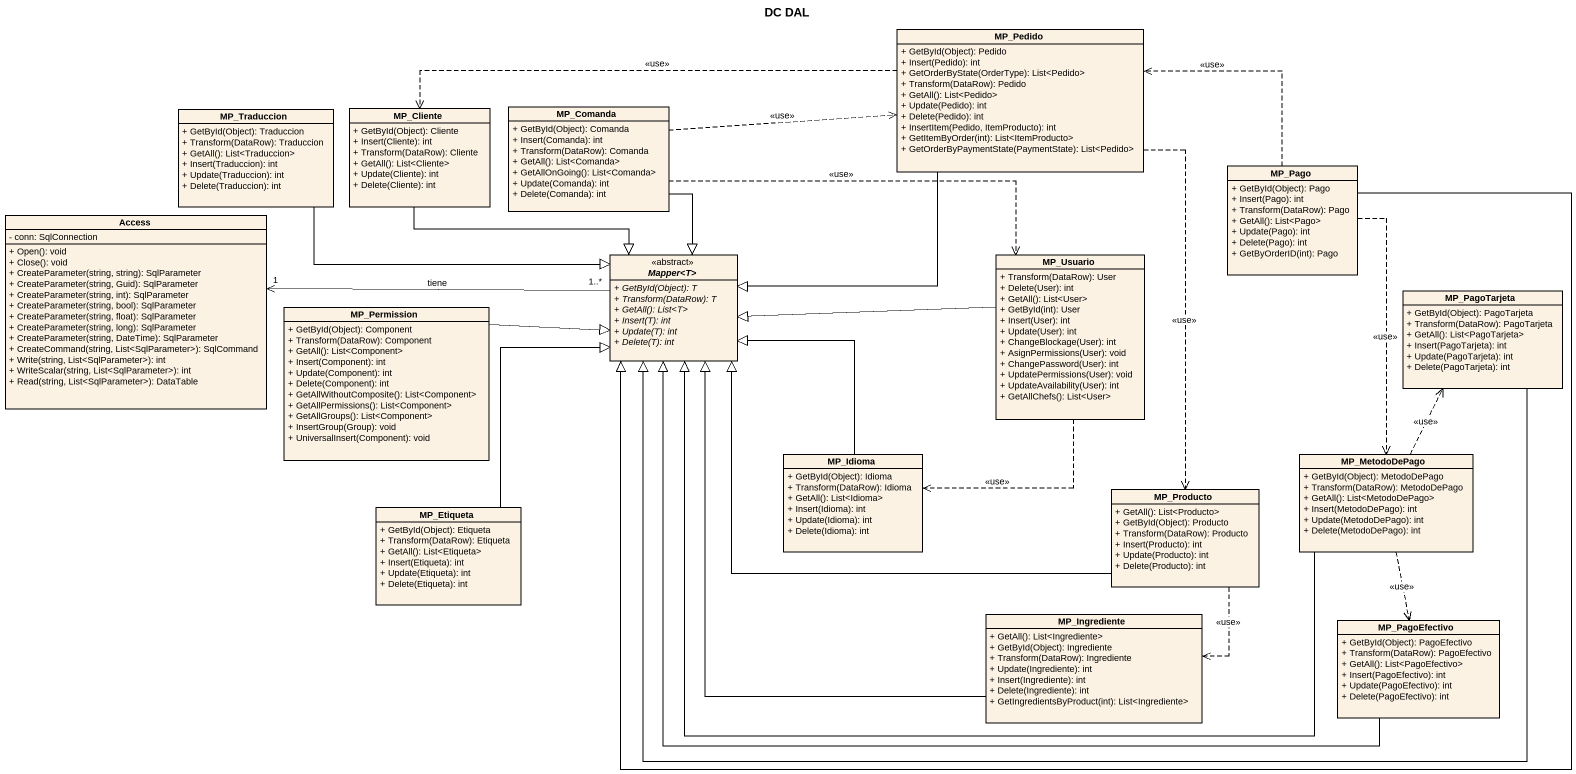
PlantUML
@startuml
title DC DAL
hide circle
hide empty members
skinparam classAttributeIconSize 0
class MP_Pedido {
  + GetById(Object): Pedido
  + Insert(Pedido): int
  + GetOrderByState(OrderType): List<Pedido>
  + Transform(DataRow): Pedido
  + GetAll(): List<Pedido>
  + Update(Pedido): int
  + Delete(Pedido): int
  + InsertItem(Pedido, ItemProducto): int
  + GetItemByOrder(int): List<ItemProducto>
  + GetOrderByPaymentState(PaymentState): List<Pedido>
}
class MP_Traduccion {
  + GetById(Object): Traduccion
  + Transform(DataRow): Traduccion
  + GetAll(): List<Traduccion>
  + Insert(Traduccion): int
  + Update(Traduccion): int
  + Delete(Traduccion): int
}
class MP_Cliente {
  + GetById(Object): Cliente
  + Insert(Cliente): int
  + Transform(DataRow): Cliente
  + GetAll(): List<Cliente>
  + Update(Cliente): int
  + Delete(Cliente): int
}
class MP_Comanda {
  + GetById(Object): Comanda
  + Insert(Comanda): int
  + Transform(DataRow): Comanda
  + GetAll(): List<Comanda>
  + GetAllOnGoing(): List<Comanda>
  + Update(Comanda): int
  + Delete(Comanda): int
}
class MP_Pago {
  + GetById(Object): Pago
  + Insert(Pago): int
  + Transform(DataRow): Pago
  + GetAll(): List<Pago>
  + Update(Pago): int
  + Delete(Pago): int
  + GetByOrderID(int): Pago
}
class Access {
  - conn: SqlConnection
  + Open(): void
  + Close(): void
  + CreateParameter(string, string): SqlParameter
  + CreateParameter(string, Guid): SqlParameter
  + CreateParameter(string, int): SqlParameter
  + CreateParameter(string, bool): SqlParameter
  + CreateParameter(string, float): SqlParameter
  + CreateParameter(string, long): SqlParameter
  + CreateParameter(string, DateTime): SqlParameter
  + CreateCommand(string, List<SqlParameter>): SqlCommand
  + Write(string, List<SqlParameter>): int
  + WriteScalar(string, List<SqlParameter>): int
  + Read(string, List<SqlParameter>): DataTable
}
abstract class "Mapper<T>" as Mapper_T <<abstract>> {
  {abstract} + GetById(Object): T
  {abstract} + Transform(DataRow): T
  {abstract} + GetAll(): List<T>
  {abstract} + Insert(T): int
  {abstract} + Update(T): int
  {abstract} + Delete(T): int
}
class MP_Usuario {
  + Transform(DataRow): User
  + Delete(User): int
  + GetAll(): List<User>
  + GetById(int): User
  + Insert(User): int
  + Update(User): int
  + ChangeBlockage(User): int
  + AsignPermissions(User): void
  + ChangePassword(User): int
  + UpdatePermissions(User): void
  + UpdateAvailability(User): int
  + GetAllChefs(): List<User>
}
class MP_Permission {
  + GetById(Object): Component
  + Transform(DataRow): Component
  + GetAll(): List<Component>
  + Insert(Component): int
  + Update(Component): int
  + Delete(Component): int
  + GetAllWithoutComposite(): List<Component>
  + GetAllPermissions(): List<Component>
  + GetAllGroups(): List<Component>
  + InsertGroup(Group): void
  + UniversalInsert(Component): void
}
class MP_PagoTarjeta {
  + GetById(Object): PagoTarjeta
  + Transform(DataRow): PagoTarjeta
  + GetAll(): List<PagoTarjeta>
  + Insert(PagoTarjeta): int
  + Update(PagoTarjeta): int
  + Delete(PagoTarjeta): int
}
class MP_Idioma {
  + GetById(Object): Idioma
  + Transform(DataRow): Idioma
  + GetAll(): List<Idioma>
  + Insert(Idioma): int
  + Update(Idioma): int
  + Delete(Idioma): int
}
class MP_MetodoDePago {
  + GetById(Object): MetodoDePago
  + Transform(DataRow): MetodoDePago
  + GetAll(): List<MetodoDePago>
  + Insert(MetodoDePago): int
  + Update(MetodoDePago): int
  + Delete(MetodoDePago): int
}
class MP_Etiqueta {
  + GetById(Object): Etiqueta
  + Transform(DataRow): Etiqueta
  + GetAll(): List<Etiqueta>
  + Insert(Etiqueta): int
  + Update(Etiqueta): int
  + Delete(Etiqueta): int
}
class MP_Producto {
  + GetAll(): List<Producto>
  + GetById(Object): Producto
  + Transform(DataRow): Producto
  + Insert(Producto): int
  + Update(Producto): int
  + Delete(Producto): int
}
class MP_Ingrediente {
  + GetAll(): List<Ingrediente>
  + GetById(Object): Ingrediente
  + Transform(DataRow): Ingrediente
  + Update(Ingrediente): int
  + Insert(Ingrediente): int
  + Delete(Ingrediente): int
  + GetIngredientsByProduct(int): List<Ingrediente>
}
class MP_PagoEfectivo {
  + GetById(Object): PagoEfectivo
  + Transform(DataRow): PagoEfectivo
  + GetAll(): List<PagoEfectivo>
  + Insert(PagoEfectivo): int
  + Update(PagoEfectivo): int
  + Delete(PagoEfectivo): int
}
MP_Pedido .left.> MP_Cliente : <<use>>
MP_Pedido -left-|> Mapper_T
MP_Pedido ..> MP_Producto : <<use>>
MP_Traduccion -right-|> Mapper_T
MP_Cliente -right-|> Mapper_T
MP_Comanda .right.> MP_Pedido : <<use>>
MP_Comanda --|> Mapper_T
MP_Comanda .right.> MP_Usuario : <<use>>
MP_Pago .left.> MP_Pedido : <<use>>
MP_Pago -left-|> Mapper_T
MP_Pago ..> MP_MetodoDePago : <<use>>
Mapper_T "1..*" -left-> "1" Access : tiene
MP_Usuario -left-|> Mapper_T
MP_Usuario ..> MP_Idioma : <<use>>
MP_Permission -right-|> Mapper_T
MP_PagoTarjeta -left-|> Mapper_T
MP_Idioma -up-|> Mapper_T
MP_MetodoDePago -left-|> Mapper_T
MP_MetodoDePago .up.> MP_PagoTarjeta : <<use>>
MP_MetodoDePago ..> MP_PagoEfectivo : <<use>>
MP_Etiqueta -up-|> Mapper_T
MP_Producto -left-|> Mapper_T
MP_Producto ..> MP_Ingrediente : <<use>>
MP_Ingrediente -up-|> Mapper_T
MP_PagoEfectivo -left-|> Mapper_T
@enduml
